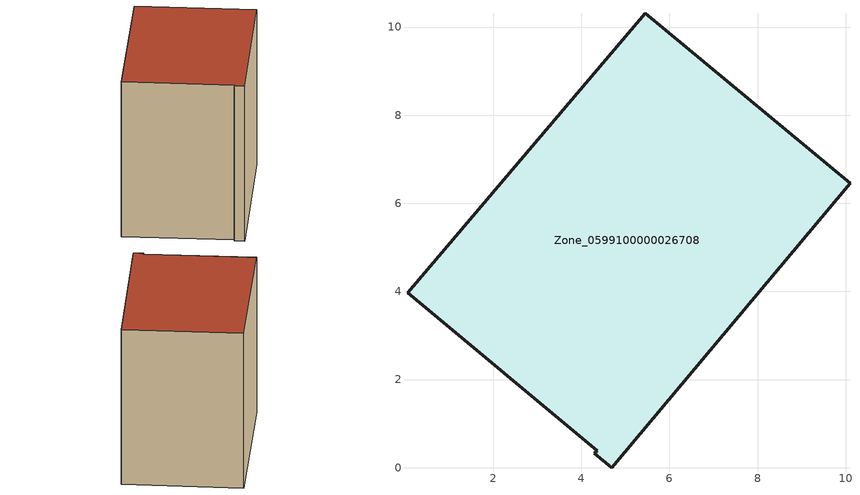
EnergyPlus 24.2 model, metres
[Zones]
Zone_0599100000026708
 floor ground (C_G): 4.29,0.33 4.36,0.39 0.06,3.96 5.45,10.31 10.1,6.46 4.69,0 z0
 wall outside (C_F): 10.1,6.46 5.45,10.31 0.06,3.96 4.36,0.39 4.29,0.33 4.69,0 10.1,6.46 z0:8.51
 roof outside (C_R): 4.36,0.39 4.29,0.33 4.69,0 10.1,6.46 5.45,10.31 0.06,3.96 z8.51
[BUILDING]
Pand.0599100000026708: North Axis=0; Terrain=City; Loads Convergence Tolerance Value=0.04; Temperature Convergence Tolerance Value=0.4; Solar Distribution=FullExterior; Maximum Number of Warmup Days=25; Minimum Number of Warmup Days=1
[Site:Location]
Rotterdam.The.Hague.AP_ZH_NLD Design_Conditions: Latitude=51.96; Longitude=4.45; Time Zone=1; Elevation=-4.5
[SITE:GROUNDTEMPERATURE:BUILDINGSURFACE]
18, 18, 18, 18, 18, 18, 18, 18, 18, 18, 18, 18
[MATERIAL] Thermal Absorptance=0.9; Solar Absorptance=0.7; Visible Absorptance=0.7
Name | Roughness | Thickness | Conductivity | Density | Specific Heat
G.TI.1946-1964 | MediumSmooth | 0.15 | 1 | 540 | 1210
F.TI.1946-1964 | Rough | 0.3 | 0.857143 | 1920 | 840
R.TI.1946-1964 | MediumRough | 0.2 | 0.277778 | 1500 | 1000
[CONSTRUCTION]
C_G: G.TI.1946-1964
C_F: F.TI.1946-1964
C_R: R.TI.1946-1964
[ZONE]
Zone_0599100000026708: Type=1; Multiplier=1; Ceiling Height=Autocalculate; Volume=Autocalculate; Floor Area=autocalculate; Part of Total Floor Area=Yes
[ZONEINFILTRATION:DESIGNFLOWRATE]
Infil_Zone_0599100000026708: Zone or ZoneList or Space or SpaceList=Zone_0599100000026708; Schedule=AlwaysOn; Design Flow Rate Calculation Method=Flow/Area; Flow Rate per Floor Area=0.003; Constant Term Coefficient=1; Temperature Term Coefficient=0; Velocity Term Coefficient=0; Velocity Squared Term Coefficient=0
[HVACTEMPLATE:ZONE:IDEALLOADSAIRSYSTEM]
Zone_0599100000026708: Maximum Heating Supply Air Temperature=50; Minimum Cooling Supply Air Temperature=13; Maximum Heating Supply Air Humidity Ratio=0.0156; Minimum Cooling Supply Air Humidity Ratio=0.0077; Heating Limit=NoLimit; Cooling Limit=NoLimit; Dehumidification Control Type=ConstantSensibleHeatRatio; Cooling Sensible Heat Ratio=0.7; Dehumidification Setpoint=60; Humidification Control Type=None; Humidification Setpoint=30; Outdoor Air Method=None; Outdoor Air Flow Rate per Person=0.00944; Outdoor Air Flow Rate per Zone Floor Area=0; Outdoor Air Flow Rate per Zone=0; Demand Controlled Ventilation Type=None; Outdoor Air Economizer Type=NoEconomizer; Heat Recovery Type=None; Sensible Heat Recovery Effectiveness=0.7; Latent Heat Recovery Effectiveness=0.65
[ZONECONTROL:THERMOSTAT]
ThermostatControl_Zone_0599100000026708: Zone or ZoneList=Zone_0599100000026708; Control Type Schedule=DualSetpointControlType; Control 1=Thermostat_Zone_0599100000026708; Temperature Difference Between Cutout And Setpoint=0
[THERMOSTATSETPOINT:DUALSETPOINT]
Thermostat_Zone_0599100000026708: Heating Setpoint Temperature Schedule=HeatingSetpoint_Zone_0599100000026708; Cooling Setpoint Temperature Schedule=CoolingSetpoint_Zone_0599100000026708
[SCHEDULE:COMPACT]
HeatingSetpoint_Zone_0599100000026708: Through: 12/31, For: AllDays, Until: 24:00, 21
CoolingSetpoint_Zone_0599100000026708: Through: 12/31, For: AllDays, Until: 24:00, 24
DualSetpointControlType: Through: 12/31, For: AllDays, Until: 24:00, 4
AlwaysOn: Through: 12/31, For: AllDays, Until: 24:00, 1
